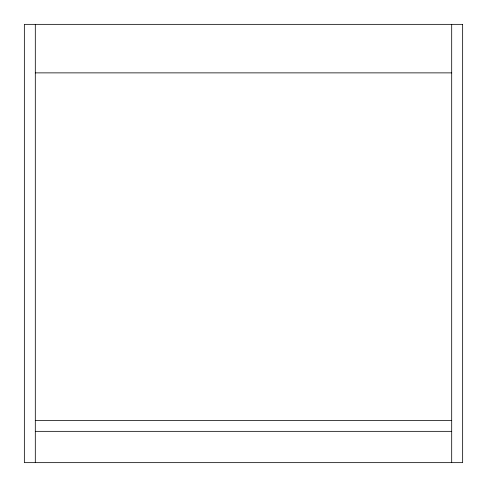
<?xml version="1.0" encoding="UTF-8"?>
<svg xmlns="http://www.w3.org/2000/svg" width="487" height="487" viewBox="0 0 487 487"><rect width="100%" height="100%" fill="white"/><g stroke="black" fill="none" stroke-linecap="round" stroke-linejoin="round"><path stroke-width="0.73" d="M35.307 72.873L451.692 72.873M35.307 420.384L451.692 420.384M35.307 431.342L451.692 431.342M451.692 24.35L451.692 462.65M35.307 24.35L35.307 462.65M462.65 24.35L24.35 24.35L24.35 462.65L462.65 462.65L462.65 24.35"/></g></svg>
